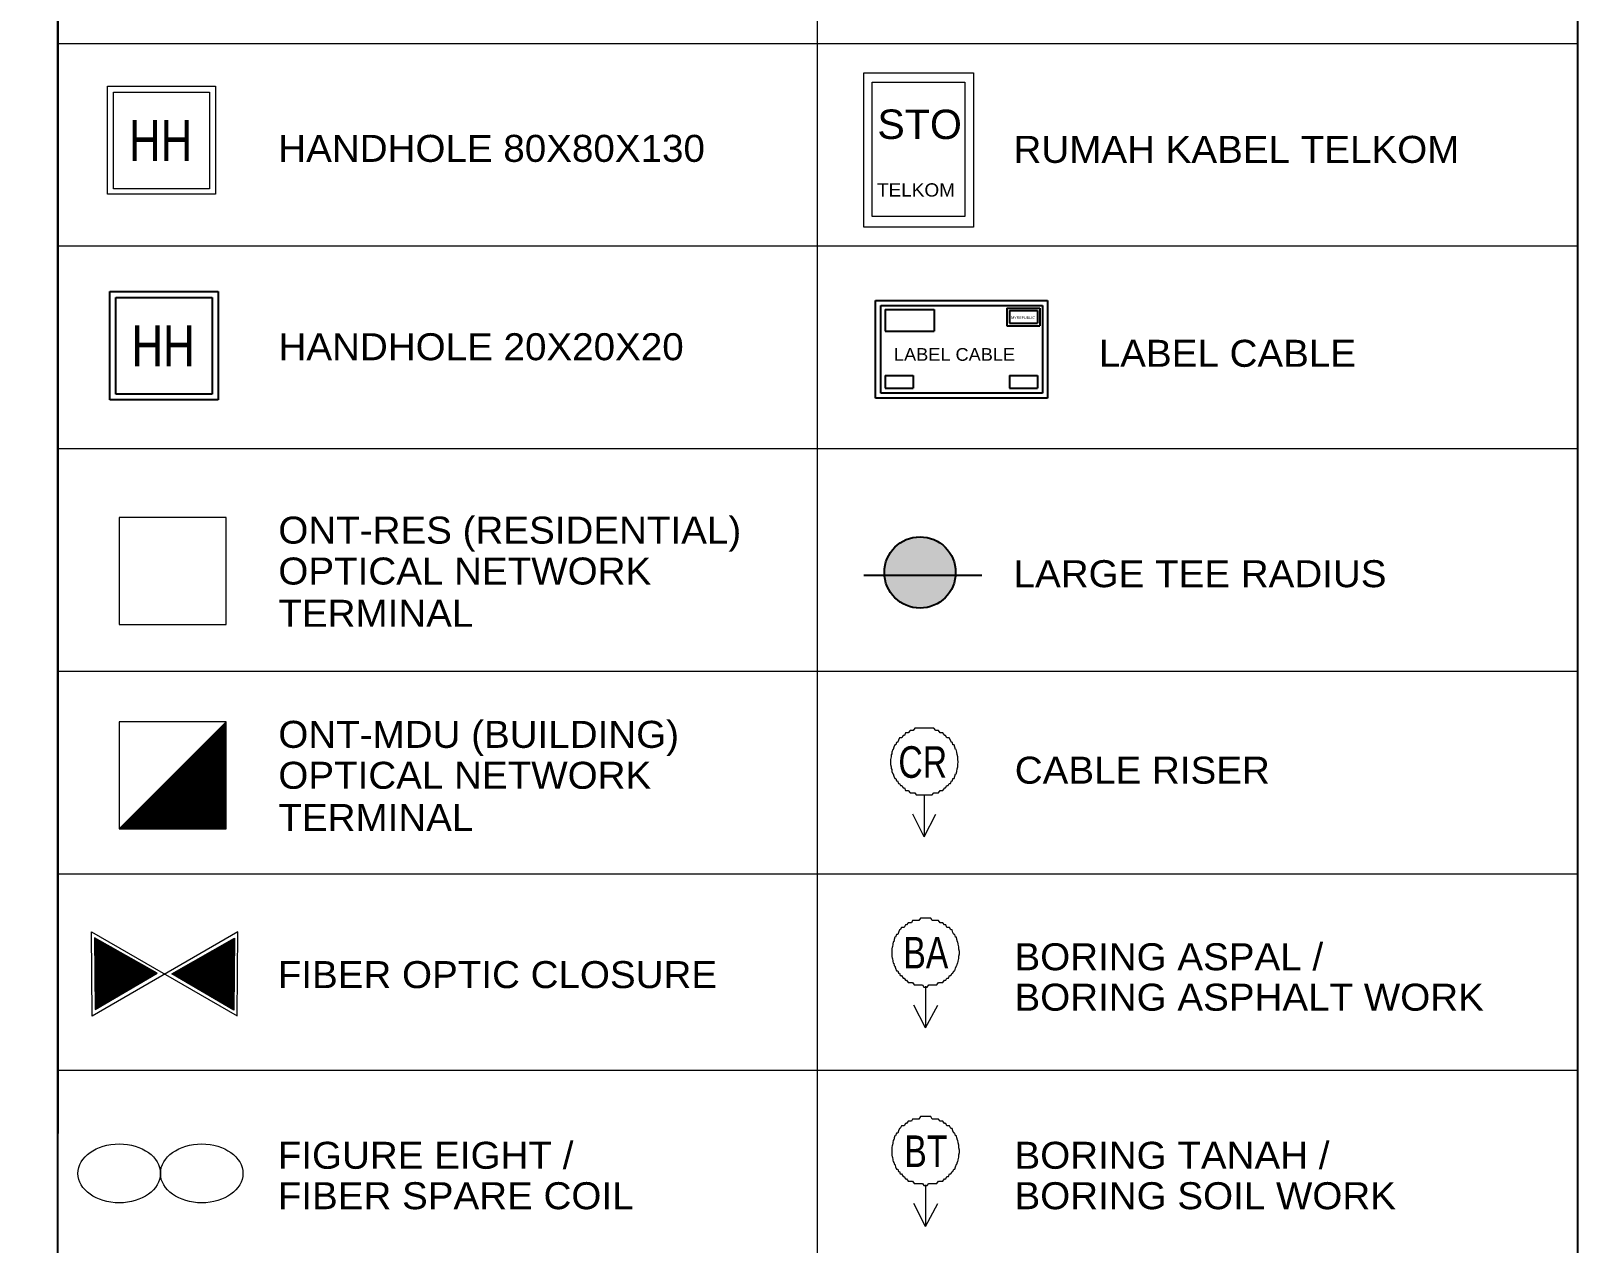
# Model space of a CAD drawing. Header units: metres. Extents: x 3071 to 12757, y 289 to 1488.
# Drawn here: x 12683.5 to 12757.3, y 1138.8 to 1196.6 of the extents above; entities that cross this region are included whole.
import ezdxf
from ezdxf.enums import TextEntityAlignment as Align

# ---------------------------------------------------------------- set-up
doc = ezdxf.new("R2010")
doc.units = ezdxf.units.M
for name, color, linetype in [('BA', 255, 'Continuous'), ('Basic Map', 251, 'Continuous'), ('BT', 7, 'Continuous'), ('CR', 255, 'Continuous'), ('FIBER OPTIC CLOSURE', 1, 'Continuous'), ('FIBER SPARE COIL', 1, 'Continuous'), ('HH PIT 20x20x20', 3, 'Continuous'), ('LABEL CABLE', 200, 'Continuous'), ('LARGE TEE RADIUS', 172, 'Continuous'), ('RUMAH KABEL TELKOM', 7, 'Continuous')]:
    doc.layers.add(name, color=color, linetype=linetype)
for name, color, linetype, lineweight in [('CLOSURE', 1, 'Continuous', 18), ('COIL', 1, 'Continuous', 18), ('HAND HOLE 80x80x130', 30, 'Continuous', 0), ('ONT-MDU', 7, 'Continuous', 13), ('ONT-RES', 7, 'Continuous', 13), ('TELKOM', 5, 'Continuous', 0), ('TITLE BLOCK', 7, 'Continuous', 18)]:
    doc.layers.add(name, color=color, linetype=linetype, lineweight=lineweight)
doc.layers.get('BA').off()
doc.styles.get("Standard").update_dxf_attribs({"font": 'arial.ttf'})
doc.styles.add('Title Block v21 - Default$0$Styledgn001', font='dgn001.shx')
doc.styles.add('Title Block v21 - Default$0$Styledgn003', font='dgn003.shx')

# ---------------------------------------------------------------- blocks, each defined once
blk = doc.blocks.new('Title Block v21 - Default$0$AnonymousCell14')
at = {"layer": 'TELKOM', "flags": 128}
for points in [[(-6.7, 9.43), (6.7, 9.43), (6.7, -9.43), (-6.7, -9.43), (-6.7, 9.43)], [(-5.67, 8.27), (5.64, 8.27), (5.64, -8.13), (-5.67, -8.13), (-5.67, 8.27)]]:
    blk.add_lwpolyline(points, dxfattribs=at)
at = {"layer": 'TELKOM'}
blk.add_text('STO', height=3.595, rotation=359.8649, dxfattribs=at).set_placement((-5.03, 4.95), align=Align.TOP_LEFT)
at = {"layer": 'TELKOM', "linetype": 'Continuous', "style": 'Title Block v21 - Default$0$Styledgn001', "width": 1.06772}
blk.add_text('TELKOM', height=1.622, dxfattribs=at).set_placement((-5.08, -5.69))
blk = doc.blocks.new('Title Block v21 - Default$0$AnonymousCell15')
at = {"layer": 'COIL'}
for centre in [(-5.04, 0), (5.04, 0)]:
    blk.add_ellipse(centre, major_axis=(5.04, 0), ratio=0.714286, dxfattribs=at)
blk = doc.blocks.new('Title Block v21 - Default$0$AnonymousCell17')
at = {"layer": 'CLOSURE'}
for p, q in [((-8.45, 4.37), (-8.35, -4.3)), ((-8.34, 4.31), (-8.25, -4.24)), ((-8.24, 4.25), (-8.16, -4.18)), ((-8.14, 4.19), (-8.06, -4.12)), ((-8.04, 4.14), (-7.96, -4.06)), ((-7.94, 4.08), (-7.86, -4)), ((-7.84, 4.02), (-7.76, -3.95)), ((-7.74, 3.97), (-7.66, -3.89)), ((-7.64, 3.91), (-7.56, -3.83)), ((-7.54, 3.85), (-7.46, -3.77)), ((-7.44, 3.8), (-7.36, -3.71)), ((7.6, 3.83), (7.54, -3.86)), ((7.7, 3.89), (7.64, -3.92)), ((7.8, 3.94), (7.74, -3.98)), ((7.9, 4), (7.84, -4.04)), ((8, 4.06), (7.94, -4.1)), ((8.1, 4.12), (8.04, -4.15)), ((8.2, 4.17), (8.14, -4.21)), ((8.3, 4.23), (8.24, -4.27)), ((8.4, 4.29), (8.34, -4.33)), ((-7.34, 3.74), (-7.26, -3.65)), ((-7.24, 3.68), (-7.16, -3.59)), ((-7.14, 3.63), (-7.06, -3.54)), ((-7.04, 3.57), (-6.96, -3.48)), ((-6.94, 3.51), (-6.86, -3.42)), ((-6.84, 3.46), (-6.76, -3.36)), ((-6.74, 3.4), (-6.66, -3.3)), ((-6.63, 3.34), (-6.57, -3.24)), ((-6.53, 3.29), (-6.47, -3.18)), ((-6.43, 3.23), (-6.37, -3.12)), ((-6.33, 3.17), (-6.27, -3.07)), ((-6.23, 3.12), (-6.17, -3.01)), ((-6.13, 3.06), (-6.07, -2.95)), ((-6.03, 3), (-5.97, -2.89)), ((-5.93, 2.94), (-5.87, -2.83)), ((-5.83, 2.89), (-5.77, -2.77)), ((-5.73, 2.83), (-5.67, -2.71)), ((-5.63, 2.77), (-5.57, -2.65)), ((-5.53, 2.72), (-5.47, -2.6)), ((-5.43, 2.66), (-5.37, -2.54)), ((-5.33, 2.6), (-5.27, -2.48)), ((-5.23, 2.55), (-5.17, -2.42)), ((-5.13, 2.49), (-5.07, -2.36)), ((-5.02, 2.43), (-4.97, -2.3)), ((-4.92, 2.38), (-4.88, -2.24)), ((-4.82, 2.32), (-4.78, -2.18)), ((-4.72, 2.26), (-4.68, -2.13)), ((-4.62, 2.21), (-4.58, -2.07)), ((-4.52, 2.15), (-4.48, -2.01)), ((-4.42, 2.09), (-4.38, -1.95)), ((-4.32, 2.04), (-4.28, -1.89)), ((-4.22, 1.98), (-4.18, -1.83)), ((-4.12, 1.92), (-4.08, -1.77)), ((4.19, 1.89), (4.16, -1.88)), ((4.29, 1.95), (4.26, -1.93)), ((4.39, 2.01), (4.36, -1.99)), ((4.49, 2.06), (4.46, -2.05)), ((4.59, 2.12), (4.56, -2.11)), ((4.69, 2.18), (4.66, -2.17)), ((4.79, 2.24), (4.76, -2.23)), ((4.89, 2.29), (4.86, -2.28)), ((4.99, 2.35), (4.96, -2.34)), ((5.09, 2.41), (5.05, -2.4)), ((5.19, 2.46), (5.15, -2.46)), ((5.29, 2.52), (5.25, -2.52)), ((5.39, 2.58), (5.35, -2.58)), ((5.49, 2.63), (5.45, -2.63)), ((5.59, 2.69), (5.55, -2.69)), ((5.69, 2.75), (5.65, -2.75)), ((5.79, 2.81), (5.75, -2.81)), ((5.89, 2.86), (5.85, -2.87)), ((5.99, 2.92), (5.95, -2.93)), ((6.09, 2.98), (6.05, -2.99)), ((6.19, 3.03), (6.15, -3.04)), ((6.3, 3.09), (6.25, -3.1)), ((6.4, 3.15), (6.35, -3.16)), ((6.5, 3.2), (6.45, -3.22)), ((6.6, 3.26), (6.55, -3.28)), ((6.7, 3.32), (6.65, -3.34)), ((6.8, 3.37), (6.75, -3.39)), ((6.9, 3.43), (6.85, -3.45)), ((7, 3.49), (6.95, -3.51)), ((7.1, 3.55), (7.05, -3.57)), ((7.2, 3.6), (7.15, -3.63)), ((7.3, 3.66), (7.25, -3.69)), ((7.4, 3.72), (7.34, -3.74)), ((7.5, 3.77), (7.44, -3.8)), ((-4.02, 1.87), (-3.98, -1.72)), ((-3.92, 1.81), (-3.88, -1.66)), ((-3.82, 1.75), (-3.78, -1.6)), ((-3.72, 1.69), (-3.68, -1.54)), ((-3.62, 1.64), (-3.58, -1.48)), ((-3.52, 1.58), (-3.48, -1.42)), ((-3.42, 1.52), (-3.38, -1.36)), ((-3.31, 1.47), (-3.29, -1.3)), ((-3.21, 1.41), (-3.19, -1.25)), ((-3.11, 1.35), (-3.09, -1.19)), ((-3.01, 1.3), (-2.99, -1.13)), ((-2.91, 1.24), (-2.89, -1.07)), ((-2.81, 1.18), (-2.79, -1.01)), ((-2.71, 1.13), (-2.69, -0.95)), ((-2.61, 1.07), (-2.59, -0.89)), ((-2.51, 1.01), (-2.49, -0.83)), ((-2.41, 0.96), (-2.39, -0.78)), ((-2.31, 0.9), (-2.29, -0.72)), ((-2.21, 0.84), (-2.19, -0.66)), ((-2.11, 0.79), (-2.09, -0.6)), ((-2.01, 0.73), (-1.99, -0.54)), ((-1.91, 0.67), (-1.89, -0.48)), ((-1.81, 0.62), (-1.79, -0.42)), ((-1.7, 0.56), (-1.7, -0.37)), ((-1.6, 0.5), (-1.6, -0.31)), ((-1.5, 0.44), (-1.5, -0.25)), ((-1.4, 0.39), (-1.4, -0.19)), ((-1.3, 0.33), (-1.3, -0.13)), ((-1.2, 0.27), (-1.2, -0.07)), ((-1.1, 0.22), (-1.1, -0.01)), ((1.07, 0.13), (1.07, -0.06)), ((1.17, 0.18), (1.17, -0.12)), ((1.27, 0.24), (1.27, -0.18)), ((1.37, 0.3), (1.37, -0.24)), ((1.47, 0.35), (1.47, -0.3)), ((1.58, 0.41), (1.57, -0.36)), ((1.68, 0.47), (1.67, -0.42)), ((1.78, 0.53), (1.77, -0.47)), ((1.88, 0.58), (1.87, -0.53)), ((1.98, 0.64), (1.97, -0.59)), ((2.08, 0.7), (2.07, -0.65)), ((2.18, 0.75), (2.17, -0.71)), ((2.28, 0.81), (2.27, -0.77)), ((2.38, 0.87), (2.37, -0.82)), ((2.48, 0.92), (2.47, -0.88)), ((2.58, 0.98), (2.57, -0.94)), ((2.68, 1.04), (2.66, -1)), ((2.78, 1.1), (2.76, -1.06)), ((2.88, 1.15), (2.86, -1.12)), ((2.98, 1.21), (2.96, -1.17)), ((3.08, 1.27), (3.06, -1.23)), ((3.18, 1.32), (3.16, -1.29)), ((3.28, 1.38), (3.26, -1.35)), ((3.38, 1.44), (3.36, -1.41)), ((3.48, 1.49), (3.46, -1.47)), ((3.58, 1.55), (3.56, -1.53)), ((3.68, 1.61), (3.66, -1.58)), ((3.78, 1.67), (3.76, -1.64)), ((3.89, 1.72), (3.86, -1.7)), ((3.99, 1.78), (3.96, -1.76)), ((4.09, 1.84), (4.06, -1.82))]:
    blk.add_line(p, q, dxfattribs=at)
at = {"layer": 'CLOSURE', "flags": 128}
for points in [[(-8.94, 5.13), (8.87, -5.13), (8.94, 5.15), (-8.84, -5.15), (-8.94, 5.13)], [(-8.55, 4.42), (-8.46, -4.36), (-0.9, 0.1), (-8.55, 4.42)], [(0.91, 0.03), (8.55, 4.37), (8.48, -4.41), (0.91, 0.03)]]:
    blk.add_lwpolyline(points, dxfattribs=at)
blk = doc.blocks.new('Title Block v21 - Default$0$AnonymousCell5_1')
at = {"color": 0, "linetype": 'ByBlock', "lineweight": -2}
for p, q in [((-6.61, -6.6), (-6.61, 6.6)), ((-6.61, 6.6), (6.61, 6.6)), ((-5.87, -5.92), (-5.87, 5.88)), ((-5.87, 5.88), (5.87, 5.88)), ((5.87, 5.88), (5.87, -5.92)), ((6.61, 6.6), (6.61, -6.6)), ((6.61, -6.6), (-6.61, -6.6)), ((5.87, -5.92), (-5.87, -5.92))]:
    blk.add_line(p, q, dxfattribs=at)
at = {"color": 0, "linetype": 'ByBlock', "lineweight": -2, "style": 'Title Block v21 - Default$0$Styledgn003', "width": 0.799081}
blk.add_text('HH', height=5.006, dxfattribs=at).set_placement((-0.11, -2.53), align=Align.CENTER)
blk = doc.blocks.new('CR')
at = {"layer": 'TITLE BLOCK', "color": 7, "linetype": 'Continuous', "lineweight": 0}
for p, q in [((710892.97, 9312603.14), (710892.97, 9312595.35)), ((710892.97, 9312595.35), (710890.82, 9312599.6)), ((710892.97, 9312595.35), (710895.16, 9312599.6))]:
    blk.add_line(p, q, dxfattribs=at)
at = {"layer": 'TITLE BLOCK', "color": 7, "linetype": 'Continuous', "lineweight": 0, "flags": 128}
blk.add_lwpolyline([(710899.35, 9312609.43), (710899.27, 9312609.85), (710899.27, 9312609.85), (710899.26, 9312610.34), (710899.19, 9312610.78), (710899.15, 9312610.78), (710899.08, 9312611.24), (710898.96, 9312611.69), (710898.87, 9312611.69), (710898.73, 9312612.14), (710898.58, 9312612.59), (710898.37, 9312612.59), (710898.27, 9312613), (710898.1, 9312613), (710897.92, 9312613.48), (710897.68, 9312613.92), (710897.45, 9312613.92), (710897.22, 9312613.92), (710896.98, 9312614.37), (710896.83, 9312614.37), (710896.49, 9312614.83), (710896.23, 9312614.83), (710895.96, 9312614.83), (710895.66, 9312615.28), (710895.49, 9312615.28), (710895.16, 9312615.28), (710894.79, 9312615.72), (710894.5, 9312615.72), (710894.17, 9312615.72), (710893.89, 9312615.72), (710893.56, 9312615.72), (710893.27, 9312615.72), (710892.97, 9312615.72), (710892.7, 9312615.72), (710892.43, 9312615.72), (710892.13, 9312615.72), (710891.83, 9312615.72), (710891.49, 9312615.72), (710891.2, 9312615.72), (710890.92, 9312615.28), (710890.63, 9312615.28), (710890.34, 9312615.28), (710889.99, 9312614.83), (710889.76, 9312614.83), (710889.49, 9312614.83), (710889.26, 9312614.37), (710889.03, 9312614.37), (710888.78, 9312613.92), (710888.51, 9312613.92), (710888.33, 9312613.92), (710888.12, 9312613.48), (710887.94, 9312613), (710887.79, 9312613), (710887.62, 9312612.59), (710887.44, 9312612.59), (710887.3, 9312612.14), (710887.12, 9312611.69), (710887.06, 9312611.69), (710886.93, 9312611.24), (710886.88, 9312610.78), (710886.78, 9312610.78), (710886.75, 9312610.34), (710886.68, 9312609.85), (710886.68, 9312609.85), (710886.64, 9312609.43), (710886.68, 9312608.93), (710886.68, 9312608.93), (710886.75, 9312608.46), (710886.78, 9312608.06), (710886.88, 9312608.06), (710886.93, 9312607.61), (710887.06, 9312607.13), (710887.12, 9312607.13), (710887.3, 9312606.7), (710887.44, 9312606.29), (710887.62, 9312606.29), (710887.79, 9312605.82), (710887.94, 9312605.82), (710888.12, 9312605.33), (710888.33, 9312605.33), (710888.51, 9312604.93), (710888.78, 9312604.93), (710889.03, 9312604.49), (710889.26, 9312604.49), (710889.49, 9312603.99), (710889.76, 9312603.99), (710889.99, 9312603.99), (710890.34, 9312603.6), (710890.63, 9312603.6), (710890.92, 9312603.6), (710891.2, 9312603.6), (710891.49, 9312603.18), (710891.83, 9312603.18), (710892.13, 9312603.18), (710892.43, 9312603.18), (710892.7, 9312603.18), (710892.97, 9312603.18), (710893.27, 9312603.18), (710893.56, 9312603.18), (710893.89, 9312603.18), (710894.17, 9312603.18), (710894.5, 9312603.18), (710894.79, 9312603.6), (710895.16, 9312603.6), (710895.49, 9312603.6), (710895.66, 9312603.6), (710895.96, 9312603.99), (710896.23, 9312603.99), (710896.49, 9312603.99), (710896.83, 9312604.49), (710896.98, 9312604.49), (710897.22, 9312604.93), (710897.45, 9312604.93), (710897.68, 9312605.33), (710897.92, 9312605.33), (710898.1, 9312605.82), (710898.27, 9312605.82), (710898.37, 9312606.29), (710898.58, 9312606.29), (710898.73, 9312606.7), (710898.87, 9312607.13), (710898.96, 9312607.13), (710899.08, 9312607.61), (710899.15, 9312608.06), (710899.19, 9312608.06), (710899.26, 9312608.46), (710899.27, 9312608.93), (710899.27, 9312608.93), (710899.35, 9312609.43)], dxfattribs=at)
at = {"layer": 'TITLE BLOCK', "color": 7, "linetype": 'Continuous', "lineweight": 0, "style": 'Title Block v21 - Default$0$Styledgn003', "width": 0.799069}
blk.add_text('CR', height=5.929, dxfattribs=at).set_placement((710892.7, 9312606.4), align=Align.CENTER)
blk = doc.blocks.new('BA')
at = {"layer": 'TITLE BLOCK', "color": 7, "linetype": 'Continuous', "lineweight": 0}
for p, q in [((710893.2, 9312567.26), (710893.2, 9312559.44)), ((710893.2, 9312559.44), (710891, 9312563.74)), ((710893.2, 9312559.44), (710895.51, 9312563.74))]:
    blk.add_line(p, q, dxfattribs=at)
at = {"layer": 'TITLE BLOCK', "color": 7, "linetype": 'Continuous', "lineweight": 0, "flags": 128}
blk.add_lwpolyline([(710899.61, 9312573.78), (710899.61, 9312573.78), (710899.5, 9312574.23), (710899.5, 9312574.7), (710899.48, 9312574.7), (710899.38, 9312575.18), (710899.31, 9312575.62), (710899.22, 9312575.62), (710899.13, 9312576.06), (710899.01, 9312576.49), (710898.83, 9312576.49), (710898.7, 9312576.96), (710898.56, 9312576.96), (710898.34, 9312577.39), (710898.2, 9312577.86), (710897.96, 9312577.86), (710897.74, 9312578.31), (710897.52, 9312578.31), (710897.24, 9312578.31), (710897.03, 9312578.79), (710896.78, 9312578.79), (710896.49, 9312579.19), (710896.21, 9312579.19), (710895.96, 9312579.19), (710895.69, 9312579.61), (710895.37, 9312579.61), (710895.12, 9312579.61), (710894.8, 9312579.61), (710894.48, 9312579.61), (710894.19, 9312580.08), (710893.85, 9312580.08), (710893.51, 9312580.08), (710893.2, 9312580.08), (710892.93, 9312580.08), (710892.63, 9312580.08), (710892.25, 9312580.08), (710891.96, 9312579.61), (710891.68, 9312579.61), (710891.35, 9312579.61), (710891.08, 9312579.61), (710890.79, 9312579.61), (710890.58, 9312579.19), (710890.26, 9312579.19), (710889.94, 9312579.19), (710889.65, 9312578.79), (710889.45, 9312578.79), (710889.2, 9312578.31), (710889.01, 9312578.31), (710888.71, 9312578.31), (710888.48, 9312577.86), (710888.34, 9312577.86), (710888.14, 9312577.39), (710888.01, 9312576.96), (710887.76, 9312576.96), (710887.58, 9312576.49), (710887.45, 9312576.49), (710887.34, 9312576.06), (710887.27, 9312575.62), (710887.18, 9312575.62), (710887.09, 9312575.18), (710887.03, 9312574.7), (710886.95, 9312574.7), (710886.92, 9312574.23), (710886.92, 9312573.78), (710886.92, 9312573.78), (710886.92, 9312573.35), (710886.92, 9312572.89), (710886.95, 9312572.47), (710887.03, 9312572.47), (710887.09, 9312571.99), (710887.18, 9312571.58), (710887.27, 9312571.58), (710887.34, 9312571.13), (710887.45, 9312571.13), (710887.58, 9312570.64), (710887.76, 9312570.18), (710888.01, 9312570.18), (710888.14, 9312569.74), (710888.34, 9312569.74), (710888.48, 9312569.32), (710888.71, 9312569.32), (710889.01, 9312568.82), (710889.2, 9312568.82), (710889.45, 9312568.41), (710889.65, 9312568.41), (710889.94, 9312567.98), (710890.26, 9312567.98), (710890.58, 9312567.98), (710890.79, 9312567.98), (710891.08, 9312567.53), (710891.35, 9312567.53), (710891.68, 9312567.53), (710891.96, 9312567.53), (710892.25, 9312567.53), (710892.63, 9312567.53), (710892.93, 9312567.1), (710893.2, 9312567.1), (710893.51, 9312567.1), (710893.85, 9312567.53), (710894.19, 9312567.53), (710894.48, 9312567.53), (710894.8, 9312567.53), (710895.12, 9312567.53), (710895.37, 9312567.53), (710895.69, 9312567.98), (710895.96, 9312567.98), (710896.21, 9312567.98), (710896.49, 9312567.98), (710896.78, 9312568.41), (710897.03, 9312568.41), (710897.24, 9312568.82), (710897.52, 9312568.82), (710897.74, 9312569.32), (710897.96, 9312569.32), (710898.2, 9312569.74), (710898.34, 9312569.74), (710898.56, 9312570.18), (710898.7, 9312570.18), (710898.83, 9312570.64), (710899.01, 9312571.13), (710899.13, 9312571.13), (710899.22, 9312571.58), (710899.31, 9312571.58), (710899.38, 9312571.99), (710899.48, 9312572.47), (710899.5, 9312572.47), (710899.5, 9312572.89), (710899.61, 9312573.35), (710899.61, 9312573.78)], dxfattribs=at)
at = {"layer": 'TITLE BLOCK', "color": 7, "linetype": 'Continuous', "lineweight": 0, "style": 'Title Block v21 - Default$0$Styledgn003', "width": 0.799069}
blk.add_text('BA', height=5.929, dxfattribs=at).set_placement((710893.28, 9312570.61), align=Align.CENTER)
blk = doc.blocks.new('GT')
at = {"layer": 'TITLE BLOCK', "color": 7, "linetype": 'Continuous', "lineweight": 0}
for p, q in [((710893.2, 9312529.99), (710893.2, 9312522.17)), ((710893.2, 9312522.17), (710891, 9312526.47)), ((710893.2, 9312522.17), (710895.51, 9312526.47))]:
    blk.add_line(p, q, dxfattribs=at)
at = {"layer": 'TITLE BLOCK', "color": 7, "linetype": 'Continuous', "lineweight": 0, "flags": 128}
blk.add_lwpolyline([(710899.61, 9312536.51), (710899.61, 9312536.51), (710899.5, 9312536.96), (710899.5, 9312537.43), (710899.48, 9312537.43), (710899.38, 9312537.91), (710899.31, 9312538.35), (710899.22, 9312538.35), (710899.13, 9312538.79), (710899.01, 9312539.22), (710898.83, 9312539.22), (710898.7, 9312539.69), (710898.56, 9312539.69), (710898.34, 9312540.12), (710898.2, 9312540.6), (710897.96, 9312540.6), (710897.74, 9312541.04), (710897.52, 9312541.04), (710897.24, 9312541.04), (710897.03, 9312541.52), (710896.78, 9312541.52), (710896.49, 9312541.92), (710896.21, 9312541.92), (710895.96, 9312541.92), (710895.69, 9312542.34), (710895.37, 9312542.34), (710895.12, 9312542.34), (710894.8, 9312542.34), (710894.48, 9312542.34), (710894.19, 9312542.82), (710893.85, 9312542.82), (710893.51, 9312542.82), (710893.2, 9312542.82), (710892.93, 9312542.82), (710892.63, 9312542.82), (710892.25, 9312542.82), (710891.96, 9312542.34), (710891.68, 9312542.34), (710891.35, 9312542.34), (710891.08, 9312542.34), (710890.79, 9312542.34), (710890.58, 9312541.92), (710890.26, 9312541.92), (710889.94, 9312541.92), (710889.65, 9312541.52), (710889.45, 9312541.52), (710889.2, 9312541.04), (710889.01, 9312541.04), (710888.71, 9312541.04), (710888.48, 9312540.6), (710888.34, 9312540.6), (710888.14, 9312540.12), (710888.01, 9312539.69), (710887.76, 9312539.69), (710887.58, 9312539.22), (710887.45, 9312539.22), (710887.34, 9312538.79), (710887.27, 9312538.35), (710887.18, 9312538.35), (710887.09, 9312537.91), (710887.03, 9312537.43), (710886.95, 9312537.43), (710886.92, 9312536.96), (710886.92, 9312536.51), (710886.92, 9312536.51), (710886.92, 9312536.08), (710886.92, 9312535.62), (710886.95, 9312535.2), (710887.03, 9312535.2), (710887.09, 9312534.72), (710887.18, 9312534.31), (710887.27, 9312534.31), (710887.34, 9312533.86), (710887.45, 9312533.86), (710887.58, 9312533.38), (710887.76, 9312532.91), (710888.01, 9312532.91), (710888.14, 9312532.47), (710888.34, 9312532.47), (710888.48, 9312532.06), (710888.71, 9312532.06), (710889.01, 9312531.55), (710889.2, 9312531.55), (710889.45, 9312531.15), (710889.65, 9312531.15), (710889.94, 9312530.71), (710890.26, 9312530.71), (710890.58, 9312530.71), (710890.79, 9312530.71), (710891.08, 9312530.26), (710891.35, 9312530.26), (710891.68, 9312530.26), (710891.96, 9312530.26), (710892.25, 9312530.26), (710892.63, 9312530.26), (710892.93, 9312529.84), (710893.2, 9312529.84), (710893.51, 9312529.84), (710893.85, 9312530.26), (710894.19, 9312530.26), (710894.48, 9312530.26), (710894.8, 9312530.26), (710895.12, 9312530.26), (710895.37, 9312530.26), (710895.69, 9312530.71), (710895.96, 9312530.71), (710896.21, 9312530.71), (710896.49, 9312530.71), (710896.78, 9312531.15), (710897.03, 9312531.15), (710897.24, 9312531.55), (710897.52, 9312531.55), (710897.74, 9312532.06), (710897.96, 9312532.06), (710898.2, 9312532.47), (710898.34, 9312532.47), (710898.56, 9312532.91), (710898.7, 9312532.91), (710898.83, 9312533.38), (710899.01, 9312533.86), (710899.13, 9312533.86), (710899.22, 9312534.31), (710899.31, 9312534.31), (710899.38, 9312534.72), (710899.48, 9312535.2), (710899.5, 9312535.2), (710899.5, 9312535.62), (710899.61, 9312536.08), (710899.61, 9312536.51)], dxfattribs=at)
at = {"layer": 'TITLE BLOCK', "color": 7, "linetype": 'Continuous', "lineweight": 0, "style": 'Title Block v21 - Default$0$Styledgn003', "width": 0.799069}
blk.add_text('BT', height=5.929, dxfattribs=at).set_placement((710893.28, 9312533.34), align=Align.CENTER)
blk = doc.blocks.new('777777')
at = {"layer": 'ONT-MDU'}
for p, q in [((710761.93, 9312616.93), (710741.85, 9312596.85)), ((710759.13, 9312614.13), (710759.13, 9312596.85)), ((710759.29, 9312614.29), (710759.29, 9312596.85)), ((710759.44, 9312614.44), (710759.44, 9312596.85)), ((710759.6, 9312614.6), (710759.6, 9312596.85)), ((710759.75, 9312614.75), (710759.75, 9312596.85)), ((710759.9, 9312614.9), (710759.9, 9312596.85)), ((710760.06, 9312615.06), (710760.06, 9312596.85)), ((710760.21, 9312615.21), (710760.21, 9312596.85)), ((710760.36, 9312615.36), (710760.36, 9312596.85)), ((710760.52, 9312615.52), (710760.52, 9312596.85)), ((710760.67, 9312615.67), (710760.67, 9312596.85)), ((710760.82, 9312615.82), (710760.82, 9312596.85)), ((710760.98, 9312615.98), (710760.98, 9312596.85)), ((710761.13, 9312616.13), (710761.13, 9312596.85)), ((710761.29, 9312616.28), (710761.29, 9312596.85)), ((710761.44, 9312616.44), (710761.44, 9312596.85)), ((710761.59, 9312616.59), (710761.59, 9312596.85)), ((710761.75, 9312616.75), (710761.75, 9312596.85)), ((710756.22, 9312611.22), (710756.22, 9312596.85)), ((710756.37, 9312611.37), (710756.37, 9312596.85)), ((710756.52, 9312611.52), (710756.52, 9312596.85)), ((710756.68, 9312611.68), (710756.68, 9312596.85)), ((710756.83, 9312611.83), (710756.83, 9312596.85)), ((710756.98, 9312611.98), (710756.98, 9312596.85)), ((710757.14, 9312612.14), (710757.14, 9312596.85)), ((710757.29, 9312612.29), (710757.29, 9312596.85)), ((710757.44, 9312612.44), (710757.44, 9312596.85)), ((710757.6, 9312612.6), (710757.6, 9312596.85)), ((710757.75, 9312612.75), (710757.75, 9312596.85)), ((710757.91, 9312612.91), (710757.91, 9312596.85)), ((710758.06, 9312613.06), (710758.06, 9312596.85)), ((710758.21, 9312613.21), (710758.21, 9312596.85)), ((710758.37, 9312613.37), (710758.37, 9312596.85)), ((710758.52, 9312613.52), (710758.52, 9312596.85)), ((710758.67, 9312613.67), (710758.67, 9312596.85)), ((710758.83, 9312613.83), (710758.83, 9312596.85)), ((710758.98, 9312613.98), (710758.98, 9312596.85)), ((710753.3, 9312608.3), (710753.3, 9312596.85)), ((710753.45, 9312608.45), (710753.45, 9312596.85)), ((710753.6, 9312608.6), (710753.6, 9312596.85)), ((710753.76, 9312608.76), (710753.76, 9312596.85)), ((710753.91, 9312608.91), (710753.91, 9312596.85)), ((710754.07, 9312609.06), (710754.07, 9312596.85)), ((710754.22, 9312609.22), (710754.22, 9312596.85)), ((710754.37, 9312609.37), (710754.37, 9312596.85)), ((710754.53, 9312609.53), (710754.53, 9312596.85)), ((710754.68, 9312609.68), (710754.68, 9312596.85)), ((710754.83, 9312609.83), (710754.83, 9312596.85)), ((710754.99, 9312609.99), (710754.99, 9312596.85)), ((710755.14, 9312610.14), (710755.14, 9312596.85)), ((710755.29, 9312610.29), (710755.29, 9312596.85)), ((710755.45, 9312610.45), (710755.45, 9312596.85)), ((710755.6, 9312610.6), (710755.6, 9312596.85)), ((710755.76, 9312610.75), (710755.76, 9312596.85)), ((710755.91, 9312610.91), (710755.91, 9312596.85)), ((710756.06, 9312611.06), (710756.06, 9312596.85)), ((710750.38, 9312605.38), (710750.38, 9312596.85)), ((710750.53, 9312605.53), (710750.53, 9312596.85)), ((710750.69, 9312605.69), (710750.69, 9312596.85)), ((710750.84, 9312605.84), (710750.84, 9312596.85)), ((710750.99, 9312605.99), (710750.99, 9312596.85)), ((710751.15, 9312606.15), (710751.15, 9312596.85)), ((710751.3, 9312606.3), (710751.3, 9312596.85)), ((710751.45, 9312606.45), (710751.45, 9312596.85)), ((710751.61, 9312606.61), (710751.61, 9312596.85)), ((710751.76, 9312606.76), (710751.76, 9312596.85)), ((710751.91, 9312606.91), (710751.91, 9312596.85)), ((710752.07, 9312607.07), (710752.07, 9312596.85)), ((710752.22, 9312607.22), (710752.22, 9312596.85)), ((710752.38, 9312607.37), (710752.38, 9312596.85)), ((710752.53, 9312607.53), (710752.53, 9312596.85)), ((710752.68, 9312607.68), (710752.68, 9312596.85)), ((710752.84, 9312607.84), (710752.84, 9312596.85)), ((710752.99, 9312607.99), (710752.99, 9312596.85)), ((710753.14, 9312608.14), (710753.14, 9312596.85)), ((710747.46, 9312602.46), (710747.46, 9312596.85)), ((710747.61, 9312602.61), (710747.61, 9312596.85)), ((710747.77, 9312602.77), (710747.77, 9312596.85)), ((710747.92, 9312602.92), (710747.92, 9312596.85)), ((710748.07, 9312603.07), (710748.07, 9312596.85)), ((710748.23, 9312603.23), (710748.23, 9312596.85)), ((710748.38, 9312603.38), (710748.38, 9312596.85)), ((710748.54, 9312603.53), (710748.54, 9312596.85)), ((710748.69, 9312603.69), (710748.69, 9312596.85)), ((710748.84, 9312603.84), (710748.84, 9312596.85)), ((710749, 9312604), (710749, 9312596.85)), ((710749.15, 9312604.15), (710749.15, 9312596.85)), ((710749.3, 9312604.3), (710749.3, 9312596.85)), ((710749.46, 9312604.46), (710749.46, 9312596.85)), ((710749.61, 9312604.61), (710749.61, 9312596.85)), ((710749.76, 9312604.76), (710749.76, 9312596.85)), ((710749.92, 9312604.92), (710749.92, 9312596.85)), ((710750.07, 9312605.07), (710750.07, 9312596.85)), ((710750.22, 9312605.22), (710750.22, 9312596.85)), ((710744.54, 9312599.54), (710744.54, 9312596.85)), ((710744.69, 9312599.69), (710744.69, 9312596.85)), ((710744.85, 9312599.85), (710744.85, 9312596.85)), ((710745, 9312600), (710745, 9312596.85)), ((710745.16, 9312600.15), (710745.16, 9312596.85)), ((710745.31, 9312600.31), (710745.31, 9312596.85)), ((710745.46, 9312600.46), (710745.46, 9312596.85)), ((710745.62, 9312600.62), (710745.62, 9312596.85)), ((710745.77, 9312600.77), (710745.77, 9312596.85)), ((710745.92, 9312600.92), (710745.92, 9312596.85)), ((710746.08, 9312601.08), (710746.08, 9312596.85)), ((710746.23, 9312601.23), (710746.23, 9312596.85)), ((710746.38, 9312601.38), (710746.38, 9312596.85)), ((710746.54, 9312601.54), (710746.54, 9312596.85)), ((710746.69, 9312601.69), (710746.69, 9312596.85)), ((710746.85, 9312601.84), (710746.85, 9312596.85)), ((710747, 9312602), (710747, 9312596.85)), ((710747.15, 9312602.15), (710747.15, 9312596.85)), ((710747.31, 9312602.31), (710747.31, 9312596.85)), ((710741.93, 9312596.93), (710741.93, 9312596.85)), ((710742.08, 9312597.08), (710742.08, 9312596.85)), ((710742.24, 9312597.24), (710742.24, 9312596.85)), ((710742.39, 9312597.39), (710742.39, 9312596.85)), ((710742.54, 9312597.54), (710742.54, 9312596.85)), ((710742.7, 9312597.7), (710742.7, 9312596.85)), ((710742.85, 9312597.85), (710742.85, 9312596.85)), ((710743, 9312598), (710743, 9312596.85)), ((710743.16, 9312598.16), (710743.16, 9312596.85)), ((710743.31, 9312598.31), (710743.31, 9312596.85)), ((710743.47, 9312598.47), (710743.47, 9312596.85)), ((710743.62, 9312598.62), (710743.62, 9312596.85)), ((710743.77, 9312598.77), (710743.77, 9312596.85)), ((710743.93, 9312598.93), (710743.93, 9312596.85)), ((710744.08, 9312599.08), (710744.08, 9312596.85)), ((710744.23, 9312599.23), (710744.23, 9312596.85)), ((710744.39, 9312599.39), (710744.39, 9312596.85))]:
    blk.add_line(p, q, dxfattribs=at)
at = {"layer": 'ONT-MDU', "flags": 128}
blk.add_lwpolyline([(710741.85, 9312596.85), (710761.93, 9312596.85), (710761.93, 9312616.93), (710741.85, 9312616.93), (710741.85, 9312596.85)], dxfattribs=at)

msp = doc.modelspace()

# ---------------------------------------------------------------- hatches: boundary and pattern name
at = {"layer": 'LARGE TEE RADIUS', "ltscale": 10}
msp.add_hatch(color=256, dxfattribs=at).paths.add_polyline_path([(12727.644, 1170.745, 1), (12724.244, 1170.745, 1)])

# ---------------------------------------------------------------- linework, layer by layer
for p, q in [((12684.823, 1258.049), (12684.822, 1143.99)), ((12757.322, 897.849), (12757.322, 1258.049))]:
    msp.add_line(p, q)
at = {"layer": 'Basic Map', "linetype": 'Continuous'}
msp.add_lwpolyline([(12247.948, 898.508), (12684.823, 898.508), (12684.823, 1258.049), (12247.948, 1258.049)], close=True, dxfattribs=at)
at = {"layer": 'HH PIT 20x20x20', "lineweight": -3}
for p, q in [((12687.311, 1178.986), (12687.311, 1184.141)), ((12687.311, 1184.141), (12692.473, 1184.141)), ((12687.601, 1179.252), (12687.601, 1183.859)), ((12687.601, 1183.859), (12692.182, 1183.859)), ((12692.182, 1183.859), (12692.182, 1179.252)), ((12692.473, 1184.141), (12692.473, 1178.986)), ((12692.182, 1179.252), (12687.601, 1179.252)), ((12692.473, 1178.986), (12687.311, 1178.986))]:
    msp.add_line(p, q, dxfattribs=at)
at = {"layer": 'LABEL CABLE', "ltscale": 0.15}
for p, q in [((12723.826, 1179.052), (12723.826, 1183.72)), ((12723.826, 1183.72), (12732.024, 1183.72)), ((12724.069, 1179.295), (12724.069, 1183.477)), ((12724.069, 1183.477), (12731.781, 1183.477)), ((12731.781, 1183.477), (12731.781, 1179.295)), ((12732.024, 1183.72), (12732.024, 1179.052)), ((12724.28, 1183.283), (12724.28, 1182.258)), ((12724.28, 1183.283), (12726.617, 1183.283)), ((12726.617, 1183.283), (12726.617, 1182.258)), ((12730.083, 1183.356), (12730.083, 1182.507)), ((12730.083, 1183.356), (12731.66, 1183.356)), ((12730.204, 1183.235), (12730.204, 1182.628)), ((12730.204, 1183.235), (12731.539, 1183.235)), ((12731.539, 1183.235), (12731.539, 1182.628)), ((12731.66, 1183.356), (12731.66, 1182.507)), ((12724.28, 1182.258), (12726.617, 1182.258)), ((12730.083, 1182.507), (12731.66, 1182.507)), ((12730.204, 1182.628), (12731.539, 1182.628)), ((12724.28, 1180.143), (12724.28, 1179.537)), ((12724.28, 1180.143), (12725.614, 1180.143)), ((12725.614, 1180.143), (12725.614, 1179.537)), ((12730.204, 1180.143), (12730.204, 1179.537)), ((12730.204, 1180.143), (12731.539, 1180.143)), ((12731.539, 1180.143), (12731.539, 1179.537)), ((12732.024, 1179.052), (12723.826, 1179.052)), ((12731.781, 1179.295), (12724.069, 1179.295)), ((12724.28, 1179.537), (12725.614, 1179.537)), ((12730.204, 1179.537), (12731.539, 1179.537))]:
    msp.add_line(p, q, dxfattribs=at)
at = {"layer": 'LARGE TEE RADIUS', "linetype": 'Continuous', "ltscale": 70}
msp.add_line((12723.262, 1170.615), (12728.886, 1170.615), dxfattribs=at)
at = {"layer": 'LARGE TEE RADIUS', "ltscale": 10}
msp.add_circle((12725.944, 1170.745), 1.7, dxfattribs=at)
at = {"layer": 'ONT-RES', "flags": 128}
msp.add_lwpolyline([(12687.749, 1168.266), (12692.851, 1168.266), (12692.851, 1173.368), (12687.749, 1173.368), (12687.749, 1168.266)], dxfattribs=at)
at = {"layer": 'TITLE BLOCK'}
msp.add_line((12684.822, 897.824), (12684.822, 1258.049), dxfattribs=at)
at = {"layer": 'TITLE BLOCK', "color": 7, "linetype": 'Continuous', "lineweight": 0}
for p, q in [((12721.036, 1245.688), (12721.036, 1128.257)), ((12757.322, 1195.961), (12684.819, 1195.961)), ((12757.322, 1186.302), (12684.819, 1186.302)), ((12757.322, 1176.643), (12684.819, 1176.643)), ((12757.325, 1166.017), (12684.822, 1166.017)), ((12757.325, 1156.358), (12684.822, 1156.358)), ((12757.325, 1146.991), (12684.822, 1146.991))]:
    msp.add_line(p, q, dxfattribs=at)

# ---------------------------------------------------------------- block references
at = {"layer": 'BA', "color": 2, "xscale": 0.2540594366855473, "yscale": 0.2540594366855473, "zscale": 0.2540594366855473}
msp.add_blockref('BA', (-167882.925, -2364794.584), dxfattribs=at)
at = {"layer": 'BT', "color": 2, "xscale": 0.2540594366855473, "yscale": 0.2540594366855473, "zscale": 0.2540594366855473}
msp.add_blockref('GT', (-167882.925, -2364794.584), dxfattribs=at)
at = {"layer": 'CR', "color": 2, "xscale": 0.2540594366855473, "yscale": 0.2540594366855473, "zscale": 0.2540594366855473}
msp.add_blockref('CR', (-167882.925, -2364794.584), dxfattribs=at)
at = {"layer": 'FIBER OPTIC CLOSURE', "color": 7, "linetype": 'Continuous', "lineweight": 0, "xscale": 0.3902840740726364, "yscale": 0.3902840740726364, "zscale": 0.3902840740726364}
msp.add_blockref('Title Block v21 - Default$0$AnonymousCell17', (12689.917, 1151.6), dxfattribs=at)
at = {"layer": 'FIBER SPARE COIL', "color": 7, "linetype": 'Continuous', "lineweight": 0, "xscale": 0.3902840740726364, "yscale": 0.3902840740726364, "zscale": 0.3902840740726364}
msp.add_blockref('Title Block v21 - Default$0$AnonymousCell15', (12689.723, 1142.086), dxfattribs=at)
at = {"layer": 'HAND HOLE 80x80x130', "color": 30, "xscale": 0.3902840740726364, "yscale": 0.3902840740726364, "zscale": 0.3902840740726364}
msp.add_blockref('Title Block v21 - Default$0$AnonymousCell5_1', (12689.774, 1191.36), dxfattribs=at)
at = {"layer": 'ONT-MDU', "color": 2, "xscale": 0.2540594366855473, "yscale": 0.2540594366855473, "zscale": 0.2540594366855473}
msp.add_blockref('777777', (-167882.925, -2364794.584), dxfattribs=at)
at = {"layer": 'RUMAH KABEL TELKOM', "color": 7, "linetype": 'Continuous', "lineweight": 0, "xscale": 0.3902840740726364, "yscale": 0.3902840740726364, "zscale": 0.3902840740726364}
msp.add_blockref('Title Block v21 - Default$0$AnonymousCell14', (12725.877, 1190.894), dxfattribs=at)

# ---------------------------------------------------------------- texts
at = {"layer": 'HH PIT 20x20x20', "lineweight": -3, "style": 'Title Block v21 - Default$0$Styledgn003', "width": 0.799081}
msp.add_text('HH', height=1.9539, dxfattribs=at).set_placement((12689.85, 1180.575), align=Align.CENTER)
at = {"layer": 'LABEL CABLE', "attachment_point": 7, "line_spacing_factor": 0.6, "style": 'Title Block v21 - Default$0$Styledgn001'}
for s, insert, char_height in [('\\pxsm1.5;{\\W1.06772;MYREPUBLIC}', (12730.29, 1182.836), 0.12128), ('\\pxsm1.5;{\\W1.06772;LABEL CABLE}', (12724.702, 1180.832), 0.6064)]:
    msp.add_mtext(s, dxfattribs=dict(at, insert=insert, char_height=char_height))
at = {"layer": 'TITLE BLOCK', "color": 7, "linetype": 'Continuous', "lineweight": 0, "style": 'Title Block v21 - Default$0$Styledgn001', "width": 1.06772}
for s, height, p in [('RUMAH KABEL TELKOM', 1.28828, (12730.403, 1190.28)), ('ONT-RES (RESIDENTIAL)', 1.28828, (12695.344, 1172.121)), ('OPTICAL NETWORK', 1.28828, (12695.344, 1170.17)), ('LARGE TEE RADIUS', 1.28828, (12730.406, 1170.043)), ('TERMINAL', 1.2883, (12695.344, 1168.153)), ('ONT-MDU (BUILDING)', 1.28828, (12695.344, 1162.381)), ('OPTICAL NETWORK', 1.28828, (12695.344, 1160.429)), ('CABLE RISER', 1.28828, (12730.463, 1160.672)), ('TERMINAL', 1.2883, (12695.344, 1158.413)), ('BORING ASPAL /', 1.28828, (12730.449, 1151.774)), ('FIBER OPTIC CLOSURE', 1.28828, (12695.315, 1150.923)), ('BORING ASPHALT WORK', 1.28828, (12730.449, 1149.846)), ('FIGURE EIGHT /', 1.28828, (12695.315, 1142.306)), ('BORING TANAH /', 1.28828, (12730.449, 1142.306)), ('FIBER SPARE COIL', 1.28828, (12695.315, 1140.378)), ('BORING SOIL WORK', 1.28828, (12730.449, 1140.378))]:
    msp.add_text(s, height=height, dxfattribs=at).set_placement(p)
at = {"layer": 'TITLE BLOCK', "color": 7, "linetype": 'Continuous', "lineweight": 0, "char_height": 1.28828, "attachment_point": 7, "line_spacing_factor": 0.6, "style": 'Title Block v21 - Default$0$Styledgn001'}
for s, insert in [('{\\W1.0677;HANDHOLE 80X80X130}', (12695.341, 1190.309)), ('{\\W1.06772;HANDHOLE 20X20X20}', (12695.352, 1180.849)), ('{\\W1.06772;LABEL CABLE}', (12734.469, 1180.535))]:
    msp.add_mtext(s, dxfattribs=dict(at, insert=insert))

doc.saveas('drawing.dxf')
